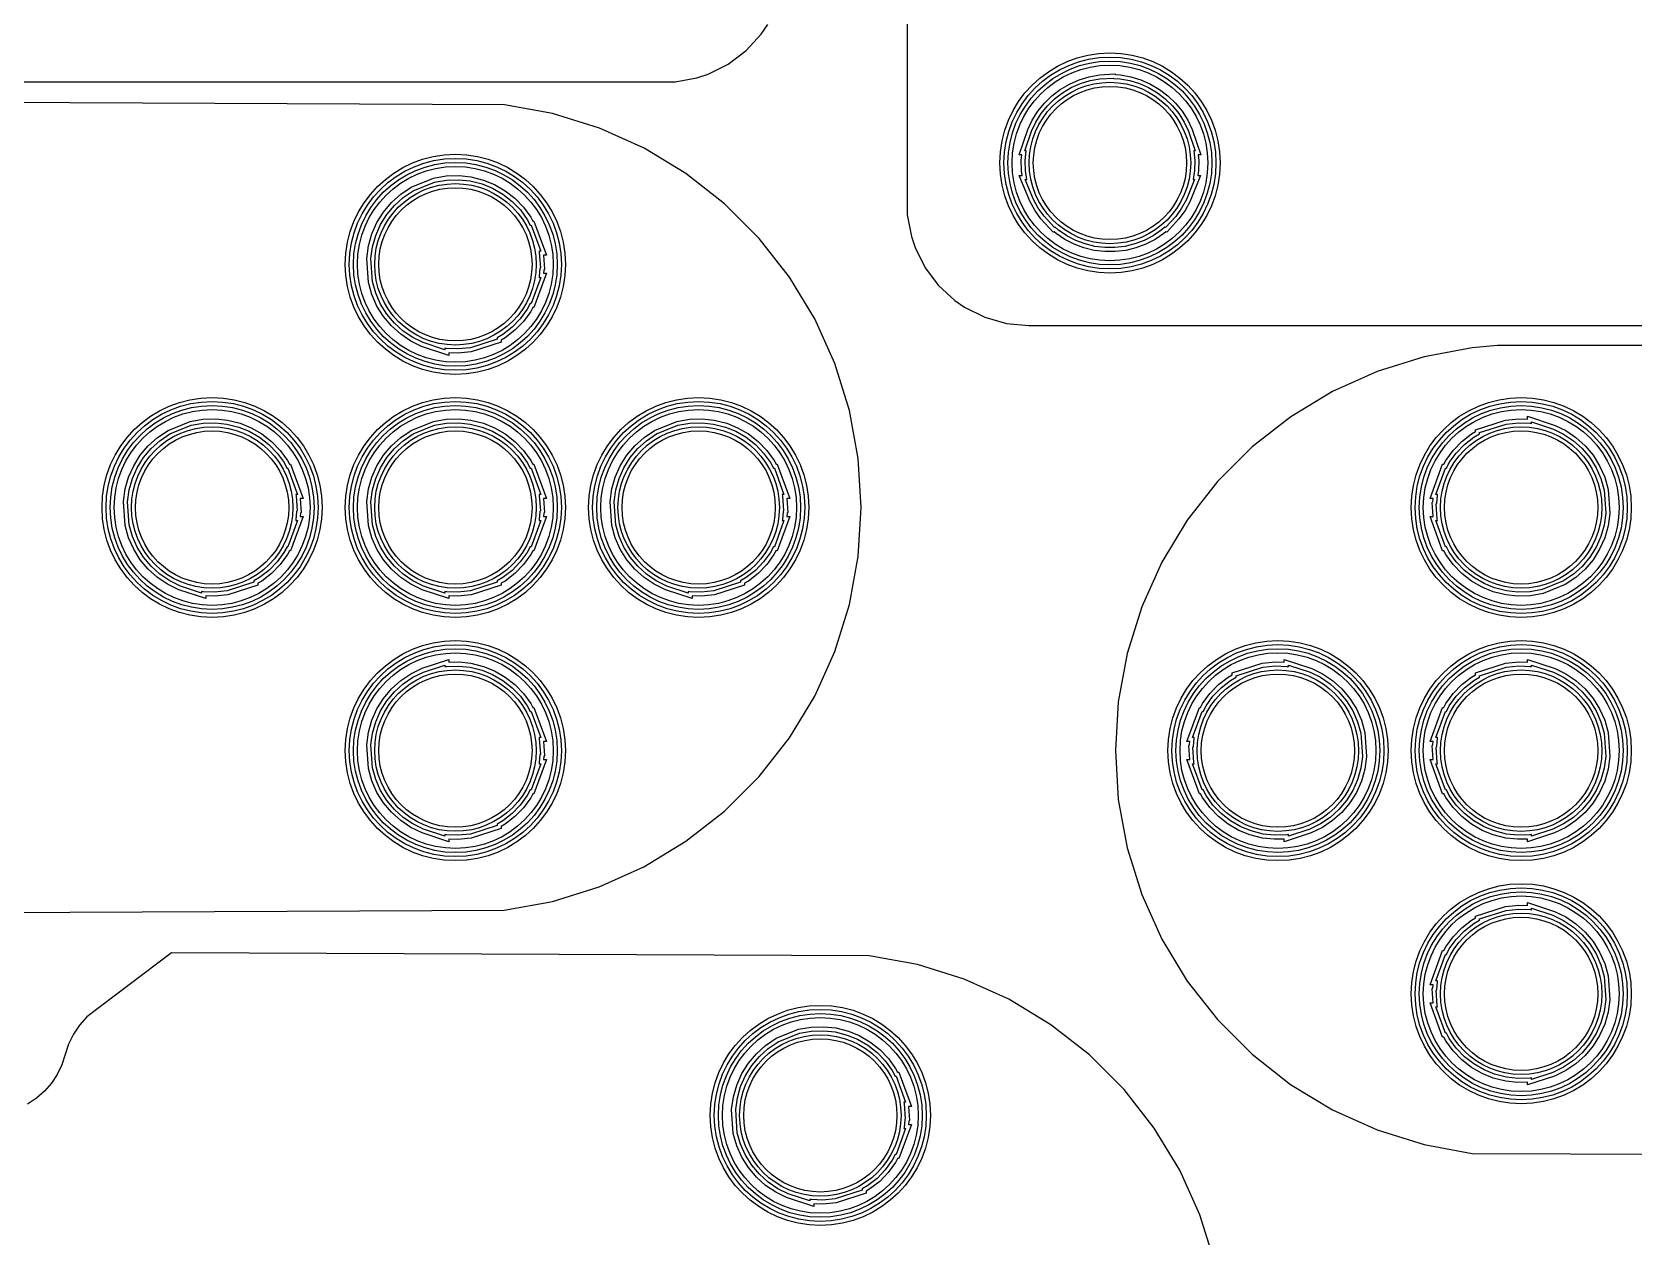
# Model space of a CAD drawing. Header units: millimetres. Extents: x -214 to 214, y -114 to 114.
# Drawn here: x 83.99 to 123.5, y 44 to 73.73 of the extents above; entities that cross this region are included whole.
import ezdxf

# ---------------------------------------------------------------- set-up
doc = ezdxf.new("R2010")
doc.units = ezdxf.units.MM
doc.layers.add('1', color=7, linetype='CONTINUOUS')

msp = doc.modelspace()

# ---------------------------------------------------------------- linework, layer by layer
at = {"layer": '1', "color": 0}
for p, q in [((105.562, 83.513), (105.575, 69.222)), ((101.969, 73.677), (102.131, 73.915)), ((101.6, 73.274), (101.969, 73.677)), ((101.157, 72.94), (101.6, 73.274)), ((100.659, 72.693), (101.157, 72.94)), ((39.572, 72.49), (99.85, 72.502)), ((99.85, 72.502), (100.385, 72.601)), ((100.385, 72.601), (100.659, 72.693)), ((95.636, 71.936), (78.426, 72.009)), ((96.825, 71.718), (95.636, 71.936)), ((97.979, 71.358), (96.825, 71.718)), ((99.081, 70.863), (97.979, 71.358)), ((100.115, 70.237), (99.081, 70.863)), ((101.067, 69.491), (100.115, 70.237)), ((101.922, 68.636), (101.067, 69.491)), ((105.575, 69.222), (105.674, 68.687)), ((102.666, 67.685), (101.922, 68.636)), ((105.674, 68.687), (105.766, 68.413)), ((105.766, 68.413), (106.013, 67.915)), ((103.292, 66.65), (102.666, 67.685)), ((106.013, 67.915), (106.347, 67.472)), ((106.347, 67.472), (106.75, 67.103)), ((106.75, 67.103), (106.988, 66.941)), ((106.988, 66.941), (107.485, 66.693)), ((103.788, 65.548), (103.292, 66.65)), ((107.485, 66.693), (108.019, 66.541)), ((108.019, 66.541), (108.571, 66.49)), ((108.571, 66.49), (168.85, 66.502)), ((120.133, 65.992), (119.509, 65.936)), ((136.277, 65.996), (120.133, 65.992)), ((118.32, 65.718), (117.166, 65.358)), ((119.509, 65.936), (118.32, 65.718)), ((104.148, 64.394), (103.788, 65.548)), ((117.166, 65.358), (116.064, 64.863)), ((116.064, 64.863), (115.03, 64.237)), ((104.366, 63.205), (104.148, 64.394)), ((115.03, 64.237), (114.078, 63.492)), ((114.078, 63.492), (113.223, 62.637)), ((104.439, 61.999), (104.366, 63.205)), ((113.223, 62.637), (112.478, 61.686)), ((104.366, 60.793), (104.439, 61.999)), ((112.478, 61.686), (111.852, 60.651)), ((104.148, 59.603), (104.366, 60.793)), ((111.852, 60.651), (111.356, 59.549)), ((103.788, 58.449), (104.148, 59.603)), ((111.356, 59.549), (110.996, 58.395)), ((103.292, 57.347), (103.788, 58.449)), ((110.996, 58.395), (110.778, 57.205)), ((102.666, 56.312), (103.292, 57.347)), ((110.778, 57.205), (110.705, 55.999)), ((101.921, 55.361), (102.666, 56.312)), ((110.705, 55.999), (110.778, 54.793)), ((101.066, 54.506), (101.921, 55.361)), ((110.778, 54.793), (110.996, 53.604)), ((100.114, 53.761), (101.066, 54.506)), ((99.08, 53.135), (100.114, 53.761)), ((110.996, 53.604), (111.356, 52.45)), ((97.978, 52.64), (99.08, 53.135)), ((96.824, 52.28), (97.978, 52.64)), ((95.635, 52.062), (96.824, 52.28)), ((111.356, 52.45), (111.852, 51.348)), ((78.425, 51.989), (95.635, 52.062)), ((87.426, 51.009), (85.342, 49.43)), ((104.636, 50.936), (87.426, 51.009)), ((111.852, 51.348), (112.478, 50.313)), ((105.825, 50.718), (104.636, 50.936)), ((106.979, 50.358), (105.825, 50.718)), ((108.081, 49.863), (106.979, 50.358)), ((112.478, 50.313), (113.222, 49.362)), ((109.115, 49.237), (108.081, 49.863)), ((85.342, 49.43), (85.161, 49.227)), ((85.009, 49.002), (84.89, 48.758)), ((85.161, 49.227), (85.009, 49.002)), ((110.067, 48.491), (109.115, 49.237)), ((113.222, 49.362), (114.077, 48.507)), ((84.89, 48.758), (84.72, 48.244)), ((84.72, 48.244), (84.604, 48.008)), ((110.922, 47.636), (110.067, 48.491)), ((114.077, 48.507), (115.029, 47.761)), ((84.604, 48.008), (84.464, 47.797)), ((84.096, 47.425), (83.879, 47.279)), ((84.291, 47.598), (84.096, 47.425)), ((84.464, 47.797), (84.291, 47.598)), ((111.666, 46.685), (110.922, 47.636)), ((115.029, 47.761), (116.063, 47.135)), ((116.063, 47.135), (117.165, 46.64)), ((112.292, 45.65), (111.666, 46.685)), ((117.165, 46.64), (118.319, 46.28)), ((118.319, 46.28), (119.509, 46.062)), ((119.509, 46.062), (136.051, 45.989)), ((112.788, 44.548), (112.292, 45.65)), ((113.148, 43.394), (112.788, 44.548))]:
    msp.add_line(p, q, dxfattribs=at)
at = {"layer": '1', "color": 1}
for p, q in [((110.314, 72.674), (110.696, 72.698)), ((110.696, 72.698), (110.713, 72.681)), ((109.142, 72.159), (109.348, 72.315)), ((109.348, 72.315), (109.572, 72.448)), ((109.404, 72.232), (109.618, 72.359)), ((109.572, 72.448), (109.81, 72.553)), ((109.618, 72.359), (109.844, 72.459)), ((109.81, 72.553), (110.059, 72.628)), ((109.844, 72.459), (110.082, 72.531)), ((110.059, 72.628), (110.314, 72.674)), ((110.082, 72.531), (110.326, 72.575)), ((110.326, 72.575), (110.657, 72.595)), ((110.657, 72.595), (110.667, 72.584)), ((110.667, 72.584), (110.819, 72.575)), ((110.713, 72.681), (110.831, 72.674)), ((110.819, 72.575), (111.063, 72.531)), ((110.831, 72.674), (111.086, 72.628)), ((111.063, 72.531), (111.301, 72.459)), ((111.086, 72.628), (111.335, 72.553)), ((111.301, 72.459), (111.527, 72.359)), ((111.335, 72.553), (111.573, 72.448)), ((111.527, 72.359), (111.741, 72.232)), ((111.573, 72.448), (111.797, 72.315)), ((111.797, 72.315), (112.003, 72.159)), ((108.793, 71.776), (108.956, 71.978)), ((108.874, 71.718), (109.03, 71.91)), ((108.956, 71.978), (109.142, 72.159)), ((109.03, 71.91), (109.207, 72.083)), ((109.207, 72.083), (109.404, 72.232)), ((111.741, 72.232), (111.938, 72.083)), ((111.938, 72.083), (112.115, 71.91)), ((112.003, 72.159), (112.189, 71.978)), ((112.115, 71.91), (112.271, 71.718)), ((112.189, 71.978), (112.352, 71.776)), ((108.543, 71.323), (108.655, 71.558)), ((108.655, 71.558), (108.793, 71.776)), ((108.743, 71.51), (108.874, 71.718)), ((112.271, 71.718), (112.402, 71.51)), ((112.352, 71.776), (112.49, 71.558)), ((112.49, 71.558), (112.602, 71.323)), ((108.33, 70.698), (108.543, 71.323)), ((108.47, 70.798), (108.635, 71.286)), ((108.635, 71.286), (108.743, 71.51)), ((112.402, 71.51), (112.51, 71.286)), ((112.51, 71.286), (112.675, 70.798)), ((112.602, 71.323), (112.815, 70.698)), ((108.504, 70.798), (108.47, 70.798)), ((108.483, 70.562), (108.504, 70.798)), ((112.675, 70.798), (112.641, 70.798)), ((112.641, 70.798), (112.662, 70.561)), ((108.395, 70.698), (108.33, 70.698)), ((108.383, 70.565), (108.395, 70.698)), ((108.391, 70.305), (108.383, 70.565)), ((108.49, 70.314), (108.483, 70.562)), ((112.662, 70.561), (112.655, 70.313)), ((112.815, 70.698), (112.75, 70.698)), ((112.75, 70.698), (112.762, 70.564)), ((112.762, 70.564), (112.754, 70.304)), ((93.341, 69.901), (93.888, 70.123)), ((93.389, 69.813), (93.915, 70.026)), ((93.888, 70.123), (94.201, 70.178)), ((93.915, 70.026), (94.212, 70.078)), ((94.201, 70.178), (94.519, 70.187)), ((94.212, 70.078), (94.515, 70.087)), ((94.515, 70.087), (94.792, 70.057)), ((94.519, 70.187), (94.81, 70.156)), ((94.792, 70.057), (95.089, 69.982)), ((94.81, 70.156), (95.12, 70.078)), ((95.089, 69.982), (95.345, 69.878)), ((95.12, 70.078), (95.39, 69.968)), ((95.39, 69.968), (95.654, 69.814)), ((108.595, 69.558), (108.337, 70.194)), ((108.337, 70.194), (108.407, 70.194)), ((108.407, 70.194), (108.391, 70.305)), ((108.685, 69.601), (108.485, 70.094)), ((108.485, 70.094), (108.523, 70.094)), ((108.523, 70.094), (108.49, 70.314)), ((112.66, 70.094), (112.46, 69.601)), ((112.808, 70.194), (112.55, 69.558)), ((112.655, 70.313), (112.622, 70.094)), ((112.622, 70.094), (112.66, 70.094)), ((112.754, 70.304), (112.738, 70.194)), ((112.738, 70.194), (112.808, 70.194)), ((92.853, 69.521), (93.081, 69.726)), ((92.925, 69.451), (93.143, 69.647)), ((93.081, 69.726), (93.341, 69.901)), ((93.143, 69.647), (93.389, 69.813)), ((95.345, 69.878), (95.598, 69.731)), ((95.598, 69.731), (95.828, 69.552)), ((95.654, 69.814), (95.895, 69.627)), ((95.828, 69.552), (96.031, 69.342)), ((95.895, 69.627), (96.107, 69.406)), ((108.72, 69.331), (108.595, 69.558)), ((108.804, 69.384), (108.685, 69.601)), ((112.46, 69.601), (112.339, 69.383)), ((112.55, 69.558), (112.424, 69.33)), ((92.495, 69.029), (92.657, 69.287)), ((92.583, 68.981), (92.738, 69.228)), ((92.657, 69.287), (92.853, 69.521)), ((92.738, 69.228), (92.925, 69.451)), ((96.031, 69.342), (96.202, 69.106)), ((96.107, 69.406), (96.287, 69.159)), ((96.287, 69.159), (96.336, 69.067)), ((108.87, 69.12), (108.72, 69.331)), ((108.948, 69.183), (108.804, 69.384)), ((109.201, 68.907), (108.948, 69.183)), ((112.196, 69.182), (111.944, 68.907)), ((112.339, 69.383), (112.196, 69.182)), ((112.424, 69.33), (112.274, 69.119)), ((92.286, 68.455), (92.369, 68.748)), ((92.369, 68.748), (92.495, 69.029)), ((92.464, 68.713), (92.583, 68.981)), ((96.202, 69.106), (96.275, 68.967)), ((96.275, 68.967), (96.296, 68.967)), ((96.296, 68.967), (96.532, 68.321)), ((96.336, 69.067), (96.366, 69.067)), ((96.366, 69.067), (96.675, 68.221)), ((109.173, 68.789), (108.87, 69.12)), ((109.198, 68.799), (109.173, 68.789)), ((109.245, 68.758), (109.198, 68.799)), ((109.218, 68.914), (109.201, 68.907)), ((109.306, 68.838), (109.218, 68.914)), ((109.458, 68.614), (109.245, 68.758)), ((109.509, 68.7), (109.306, 68.838)), ((111.839, 68.838), (111.636, 68.7)), ((111.9, 68.758), (111.687, 68.614)), ((111.927, 68.914), (111.839, 68.838)), ((111.947, 68.799), (111.9, 68.758)), ((111.944, 68.907), (111.927, 68.914)), ((111.972, 68.789), (111.947, 68.799)), ((112.274, 69.119), (111.972, 68.789)), ((92.242, 68.144), (92.286, 68.455)), ((92.342, 68.14), (92.384, 68.434)), ((92.384, 68.434), (92.464, 68.713)), ((109.691, 68.495), (109.458, 68.614)), ((109.731, 68.587), (109.509, 68.7)), ((109.932, 68.405), (109.691, 68.495)), ((109.961, 68.501), (109.731, 68.587)), ((110.185, 68.343), (109.932, 68.405)), ((110.203, 68.442), (109.961, 68.501)), ((110.449, 68.413), (110.203, 68.442)), ((110.696, 68.413), (110.449, 68.413)), ((110.942, 68.442), (110.696, 68.413)), ((111.184, 68.501), (110.942, 68.442)), ((111.213, 68.405), (110.96, 68.343)), ((111.414, 68.587), (111.184, 68.501)), ((111.454, 68.495), (111.213, 68.405)), ((111.636, 68.7), (111.414, 68.587)), ((111.687, 68.614), (111.454, 68.495)), ((92.283, 67.554), (92.242, 68.144)), ((92.382, 67.571), (92.342, 68.14)), ((96.532, 68.321), (96.492, 68.321)), ((96.492, 68.321), (96.499, 68.289)), ((96.499, 68.289), (96.525, 67.913)), ((96.675, 68.221), (96.604, 68.221)), ((96.604, 68.221), (96.628, 67.875)), ((110.444, 68.313), (110.185, 68.343)), ((110.701, 68.313), (110.444, 68.313)), ((110.96, 68.343), (110.701, 68.313)), ((92.464, 67.285), (92.382, 67.571)), ((96.532, 67.677), (96.296, 67.031)), ((96.675, 67.777), (96.366, 66.931)), ((96.496, 67.694), (96.492, 67.677)), ((96.492, 67.677), (96.532, 67.677)), ((96.511, 67.9), (96.496, 67.694)), ((96.525, 67.913), (96.511, 67.9)), ((96.609, 67.856), (96.603, 67.777)), ((96.603, 67.777), (96.675, 67.777)), ((96.628, 67.875), (96.609, 67.856)), ((92.369, 67.25), (92.283, 67.554)), ((92.495, 66.969), (92.369, 67.25)), ((92.583, 67.017), (92.464, 67.285)), ((92.657, 66.711), (92.495, 66.969)), ((92.738, 66.77), (92.583, 67.017)), ((92.925, 66.547), (92.738, 66.77)), ((96.201, 66.891), (96.03, 66.655)), ((96.286, 66.838), (96.106, 66.591)), ((96.276, 67.031), (96.201, 66.891)), ((96.296, 67.031), (96.276, 67.031)), ((96.335, 66.931), (96.286, 66.838)), ((96.366, 66.931), (96.335, 66.931)), ((92.853, 66.477), (92.657, 66.711)), ((93.081, 66.272), (92.853, 66.477)), ((93.143, 66.351), (92.925, 66.547)), ((95.827, 66.445), (95.598, 66.267)), ((96.03, 66.655), (95.827, 66.445)), ((96.106, 66.591), (95.894, 66.37)), ((93.332, 66.103), (93.081, 66.272)), ((93.382, 66.19), (93.143, 66.351)), ((93.595, 65.973), (93.332, 66.103)), ((93.633, 66.066), (93.382, 66.19)), ((94.171, 65.887), (93.633, 66.066)), ((95.457, 66.153), (94.799, 65.941)), ((95.557, 66.081), (94.82, 65.843)), ((95.598, 66.267), (95.457, 66.185)), ((95.457, 66.185), (95.457, 66.153)), ((95.654, 66.184), (95.557, 66.128)), ((95.557, 66.128), (95.557, 66.081)), ((95.894, 66.37), (95.654, 66.184)), ((94.271, 65.748), (93.595, 65.973)), ((94.211, 65.92), (94.171, 65.927)), ((94.171, 65.927), (94.171, 65.887)), ((94.487, 65.91), (94.211, 65.92)), ((94.491, 65.809), (94.271, 65.817)), ((94.271, 65.817), (94.271, 65.748)), ((94.799, 65.941), (94.487, 65.91)), ((94.82, 65.843), (94.491, 65.809)), ((87.341, 63.901), (87.888, 64.123)), ((87.389, 63.813), (87.915, 64.026)), ((87.888, 64.123), (88.201, 64.178)), ((87.915, 64.026), (88.212, 64.078)), ((88.201, 64.178), (88.519, 64.187)), ((88.212, 64.078), (88.515, 64.087)), ((88.515, 64.087), (88.792, 64.057)), ((88.519, 64.187), (88.81, 64.156)), ((88.792, 64.057), (89.089, 63.982)), ((88.81, 64.156), (89.12, 64.078)), ((89.12, 64.078), (89.39, 63.968)), ((93.341, 63.901), (93.888, 64.123)), ((93.389, 63.813), (93.915, 64.026)), ((93.888, 64.123), (94.201, 64.178)), ((93.915, 64.026), (94.212, 64.078)), ((94.201, 64.178), (94.519, 64.187)), ((94.212, 64.078), (94.515, 64.087)), ((94.515, 64.087), (94.792, 64.057)), ((94.519, 64.187), (94.81, 64.156)), ((94.792, 64.057), (95.089, 63.982)), ((94.81, 64.156), (95.12, 64.078)), ((95.12, 64.078), (95.39, 63.968)), ((99.341, 63.901), (99.888, 64.123)), ((99.389, 63.813), (99.915, 64.026)), ((99.888, 64.123), (100.201, 64.178)), ((99.915, 64.026), (100.212, 64.078)), ((100.201, 64.178), (100.519, 64.187)), ((100.212, 64.078), (100.515, 64.087)), ((100.515, 64.087), (100.792, 64.057)), ((100.519, 64.187), (100.81, 64.156)), ((100.792, 64.057), (101.089, 63.982)), ((100.81, 64.156), (101.12, 64.078)), ((101.12, 64.078), (101.39, 63.968)), ((119.587, 63.917), (120.324, 64.155)), ((119.687, 63.845), (120.345, 64.057)), ((120.324, 64.155), (120.653, 64.189)), ((120.345, 64.057), (120.657, 64.088)), ((120.653, 64.189), (120.873, 64.181)), ((120.657, 64.088), (120.933, 64.078)), ((120.873, 64.181), (120.873, 64.25)), ((120.873, 64.25), (121.549, 64.025)), ((120.933, 64.078), (120.973, 64.071)), ((120.973, 64.071), (120.973, 64.111)), ((120.973, 64.111), (121.511, 63.932)), ((121.549, 64.025), (121.812, 63.895)), ((86.853, 63.521), (87.081, 63.726)), ((86.925, 63.451), (87.143, 63.647)), ((87.081, 63.726), (87.341, 63.901)), ((87.143, 63.647), (87.389, 63.813)), ((89.089, 63.982), (89.345, 63.878)), ((89.345, 63.878), (89.598, 63.731)), ((89.39, 63.968), (89.654, 63.814)), ((89.598, 63.731), (89.828, 63.552)), ((89.654, 63.814), (89.895, 63.627)), ((89.895, 63.627), (90.107, 63.406)), ((92.853, 63.521), (93.081, 63.726)), ((92.925, 63.451), (93.143, 63.647)), ((93.081, 63.726), (93.341, 63.901)), ((93.143, 63.647), (93.389, 63.813)), ((95.089, 63.982), (95.345, 63.878)), ((95.345, 63.878), (95.598, 63.731)), ((95.39, 63.968), (95.654, 63.814)), ((95.598, 63.731), (95.828, 63.552)), ((95.654, 63.814), (95.895, 63.627)), ((95.895, 63.627), (96.107, 63.406)), ((98.853, 63.521), (99.081, 63.726)), ((98.925, 63.451), (99.143, 63.647)), ((99.081, 63.726), (99.341, 63.901)), ((99.143, 63.647), (99.389, 63.813)), ((101.089, 63.982), (101.345, 63.878)), ((101.345, 63.878), (101.598, 63.731)), ((101.39, 63.968), (101.654, 63.814)), ((101.598, 63.731), (101.828, 63.552)), ((101.654, 63.814), (101.895, 63.627)), ((101.895, 63.627), (102.107, 63.406)), ((119.037, 63.406), (119.249, 63.627)), ((119.249, 63.627), (119.49, 63.814)), ((119.316, 63.552), (119.546, 63.731)), ((119.49, 63.814), (119.587, 63.87)), ((119.546, 63.731), (119.687, 63.813)), ((119.587, 63.87), (119.587, 63.917)), ((119.687, 63.813), (119.687, 63.845)), ((121.511, 63.932), (121.762, 63.808)), ((121.762, 63.808), (122.001, 63.647)), ((121.812, 63.895), (122.063, 63.726)), ((122.001, 63.647), (122.219, 63.451)), ((122.063, 63.726), (122.291, 63.521)), ((86.495, 63.029), (86.657, 63.287)), ((86.583, 62.981), (86.738, 63.228)), ((86.657, 63.287), (86.853, 63.521)), ((86.738, 63.228), (86.925, 63.451)), ((89.828, 63.552), (90.031, 63.342)), ((90.031, 63.342), (90.202, 63.106)), ((90.107, 63.406), (90.287, 63.159)), ((92.495, 63.029), (92.657, 63.287)), ((92.583, 62.981), (92.738, 63.228)), ((92.657, 63.287), (92.853, 63.521)), ((92.738, 63.228), (92.925, 63.451)), ((95.828, 63.552), (96.031, 63.342)), ((96.031, 63.342), (96.202, 63.106)), ((96.107, 63.406), (96.287, 63.159)), ((98.495, 63.029), (98.657, 63.287)), ((98.583, 62.981), (98.738, 63.228)), ((98.657, 63.287), (98.853, 63.521)), ((98.738, 63.228), (98.925, 63.451)), ((101.828, 63.552), (102.031, 63.342)), ((102.031, 63.342), (102.202, 63.106)), ((102.107, 63.406), (102.287, 63.159)), ((118.857, 63.159), (119.037, 63.406)), ((118.942, 63.106), (119.113, 63.342)), ((119.113, 63.342), (119.316, 63.552)), ((122.219, 63.451), (122.406, 63.228)), ((122.291, 63.521), (122.487, 63.287)), ((122.406, 63.228), (122.561, 62.981)), ((122.487, 63.287), (122.649, 63.029)), ((86.369, 62.748), (86.495, 63.029)), ((86.464, 62.713), (86.583, 62.981)), ((90.202, 63.106), (90.275, 62.967)), ((90.275, 62.967), (90.296, 62.967)), ((90.287, 63.159), (90.336, 63.067)), ((90.296, 62.967), (90.532, 62.321)), ((90.336, 63.067), (90.366, 63.067)), ((90.366, 63.067), (90.675, 62.221)), ((92.369, 62.748), (92.495, 63.029)), ((92.464, 62.713), (92.583, 62.981)), ((96.202, 63.106), (96.275, 62.967)), ((96.275, 62.967), (96.296, 62.967)), ((96.287, 63.159), (96.336, 63.067)), ((96.296, 62.967), (96.532, 62.321)), ((96.336, 63.067), (96.366, 63.067)), ((96.366, 63.067), (96.675, 62.221)), ((98.369, 62.748), (98.495, 63.029)), ((98.464, 62.713), (98.583, 62.981)), ((102.202, 63.106), (102.275, 62.967)), ((102.275, 62.967), (102.296, 62.967)), ((102.287, 63.159), (102.336, 63.067)), ((102.296, 62.967), (102.532, 62.321)), ((102.336, 63.067), (102.366, 63.067)), ((102.366, 63.067), (102.675, 62.221)), ((118.469, 62.221), (118.778, 63.067)), ((118.612, 62.321), (118.848, 62.967)), ((118.778, 63.067), (118.808, 63.067)), ((118.808, 63.067), (118.857, 63.159)), ((118.848, 62.967), (118.869, 62.967)), ((118.869, 62.967), (118.942, 63.106)), ((122.561, 62.981), (122.68, 62.713)), ((122.649, 63.029), (122.775, 62.748)), ((86.242, 62.144), (86.286, 62.455)), ((86.286, 62.455), (86.369, 62.748)), ((86.342, 62.14), (86.384, 62.434)), ((86.384, 62.434), (86.464, 62.713)), ((92.242, 62.144), (92.286, 62.455)), ((92.286, 62.455), (92.369, 62.748)), ((92.342, 62.14), (92.384, 62.434)), ((92.384, 62.434), (92.464, 62.713)), ((98.242, 62.144), (98.286, 62.455)), ((98.286, 62.455), (98.369, 62.748)), ((98.342, 62.14), (98.384, 62.434)), ((98.384, 62.434), (98.464, 62.713)), ((122.68, 62.713), (122.762, 62.427)), ((122.762, 62.427), (122.802, 61.858)), ((122.775, 62.748), (122.861, 62.444)), ((122.861, 62.444), (122.902, 61.854)), ((86.283, 61.554), (86.242, 62.144)), ((86.382, 61.571), (86.342, 62.14)), ((90.532, 62.321), (90.492, 62.321)), ((90.492, 62.321), (90.499, 62.289)), ((90.499, 62.289), (90.525, 61.913)), ((90.675, 62.221), (90.604, 62.221)), ((90.604, 62.221), (90.628, 61.875)), ((92.283, 61.554), (92.242, 62.144)), ((92.382, 61.571), (92.342, 62.14)), ((96.532, 62.321), (96.492, 62.321)), ((96.492, 62.321), (96.499, 62.289)), ((96.499, 62.289), (96.525, 61.913)), ((96.675, 62.221), (96.604, 62.221)), ((96.604, 62.221), (96.628, 61.875)), ((98.283, 61.554), (98.242, 62.144)), ((98.382, 61.571), (98.342, 62.14)), ((102.532, 62.321), (102.492, 62.321)), ((102.492, 62.321), (102.499, 62.289)), ((102.499, 62.289), (102.525, 61.913)), ((102.675, 62.221), (102.604, 62.221)), ((102.604, 62.221), (102.628, 61.875)), ((118.541, 62.221), (118.469, 62.221)), ((118.516, 62.123), (118.535, 62.142)), ((118.54, 61.777), (118.516, 62.123)), ((118.535, 62.142), (118.541, 62.221)), ((118.652, 62.321), (118.612, 62.321)), ((118.619, 62.085), (118.633, 62.098)), ((118.645, 61.709), (118.619, 62.085)), ((118.633, 62.098), (118.648, 62.303)), ((118.648, 62.303), (118.652, 62.321)), ((90.532, 61.677), (90.296, 61.031)), ((90.675, 61.777), (90.366, 60.931)), ((90.496, 61.694), (90.492, 61.677)), ((90.492, 61.677), (90.532, 61.677)), ((90.511, 61.9), (90.496, 61.694)), ((90.525, 61.913), (90.511, 61.9)), ((90.609, 61.856), (90.603, 61.777)), ((90.603, 61.777), (90.675, 61.777)), ((90.628, 61.875), (90.609, 61.856)), ((96.532, 61.677), (96.296, 61.031)), ((96.675, 61.777), (96.366, 60.931)), ((96.496, 61.694), (96.492, 61.677)), ((96.492, 61.677), (96.532, 61.677)), ((96.511, 61.9), (96.496, 61.694)), ((96.525, 61.913), (96.511, 61.9)), ((96.609, 61.856), (96.603, 61.777)), ((96.603, 61.777), (96.675, 61.777)), ((96.628, 61.875), (96.609, 61.856)), ((102.532, 61.677), (102.296, 61.031)), ((102.675, 61.777), (102.366, 60.931)), ((102.496, 61.694), (102.492, 61.677)), ((102.492, 61.677), (102.532, 61.677)), ((102.511, 61.9), (102.496, 61.694)), ((102.525, 61.913), (102.511, 61.9)), ((102.609, 61.856), (102.603, 61.777)), ((102.603, 61.777), (102.675, 61.777)), ((102.628, 61.875), (102.609, 61.856)), ((118.778, 60.931), (118.469, 61.777)), ((118.469, 61.777), (118.54, 61.777)), ((118.848, 61.031), (118.612, 61.677)), ((118.612, 61.677), (118.652, 61.677)), ((118.652, 61.677), (118.645, 61.709)), ((122.802, 61.858), (122.76, 61.563)), ((122.902, 61.854), (122.858, 61.542)), ((86.369, 61.25), (86.283, 61.554)), ((86.495, 60.969), (86.369, 61.25)), ((86.464, 61.285), (86.382, 61.571)), ((86.583, 61.017), (86.464, 61.285)), ((92.369, 61.25), (92.283, 61.554)), ((92.495, 60.969), (92.369, 61.25)), ((92.464, 61.285), (92.382, 61.571)), ((92.583, 61.017), (92.464, 61.285)), ((98.369, 61.25), (98.283, 61.554)), ((98.495, 60.969), (98.369, 61.25)), ((98.464, 61.285), (98.382, 61.571)), ((98.583, 61.017), (98.464, 61.285)), ((122.679, 61.282), (122.561, 61.017)), ((122.774, 61.248), (122.649, 60.969)), ((122.76, 61.563), (122.679, 61.282)), ((122.858, 61.542), (122.774, 61.248)), ((86.657, 60.711), (86.495, 60.969)), ((86.738, 60.77), (86.583, 61.017)), ((90.201, 60.891), (90.03, 60.655)), ((90.276, 61.031), (90.201, 60.891)), ((90.296, 61.031), (90.276, 61.031)), ((90.335, 60.931), (90.286, 60.838)), ((90.366, 60.931), (90.335, 60.931)), ((92.657, 60.711), (92.495, 60.969)), ((92.738, 60.77), (92.583, 61.017)), ((96.201, 60.891), (96.03, 60.655)), ((96.276, 61.031), (96.201, 60.891)), ((96.296, 61.031), (96.276, 61.031)), ((96.335, 60.931), (96.286, 60.838)), ((96.366, 60.931), (96.335, 60.931)), ((98.657, 60.711), (98.495, 60.969)), ((98.738, 60.77), (98.583, 61.017)), ((102.201, 60.891), (102.03, 60.655)), ((102.276, 61.031), (102.201, 60.891)), ((102.296, 61.031), (102.276, 61.031)), ((102.335, 60.931), (102.286, 60.838)), ((102.366, 60.931), (102.335, 60.931)), ((118.808, 60.931), (118.778, 60.931)), ((118.857, 60.839), (118.808, 60.931)), ((118.869, 61.031), (118.848, 61.031)), ((118.942, 60.892), (118.869, 61.031)), ((119.113, 60.656), (118.942, 60.892)), ((122.561, 61.017), (122.406, 60.77)), ((122.649, 60.969), (122.487, 60.711)), ((86.853, 60.477), (86.657, 60.711)), ((86.925, 60.547), (86.738, 60.77)), ((87.081, 60.272), (86.853, 60.477)), ((87.143, 60.351), (86.925, 60.547)), ((90.03, 60.655), (89.827, 60.445)), ((90.106, 60.591), (89.894, 60.37)), ((90.286, 60.838), (90.106, 60.591)), ((92.853, 60.477), (92.657, 60.711)), ((92.925, 60.547), (92.738, 60.77)), ((93.081, 60.272), (92.853, 60.477)), ((93.143, 60.351), (92.925, 60.547)), ((96.03, 60.655), (95.827, 60.445)), ((96.106, 60.591), (95.894, 60.37)), ((96.286, 60.838), (96.106, 60.591)), ((98.853, 60.477), (98.657, 60.711)), ((98.925, 60.547), (98.738, 60.77)), ((99.081, 60.272), (98.853, 60.477)), ((99.143, 60.351), (98.925, 60.547)), ((102.03, 60.655), (101.827, 60.445)), ((102.106, 60.591), (101.894, 60.37)), ((102.286, 60.838), (102.106, 60.591)), ((119.037, 60.592), (118.857, 60.839)), ((119.249, 60.371), (119.037, 60.592)), ((119.316, 60.446), (119.113, 60.656)), ((122.218, 60.546), (122.001, 60.351)), ((122.29, 60.476), (122.063, 60.272)), ((122.406, 60.77), (122.218, 60.546)), ((122.487, 60.711), (122.29, 60.476)), ((87.332, 60.103), (87.081, 60.272)), ((87.383, 60.189), (87.143, 60.351)), ((87.608, 59.967), (87.332, 60.103)), ((87.645, 60.06), (87.383, 60.189)), ((88.171, 59.888), (87.645, 60.06)), ((89.457, 60.153), (88.799, 59.941)), ((89.557, 60.081), (88.82, 59.843)), ((89.598, 60.267), (89.457, 60.185)), ((89.457, 60.185), (89.457, 60.153)), ((89.654, 60.184), (89.557, 60.128)), ((89.557, 60.128), (89.557, 60.081)), ((89.827, 60.445), (89.598, 60.267)), ((89.894, 60.37), (89.654, 60.184)), ((93.332, 60.103), (93.081, 60.272)), ((93.383, 60.189), (93.143, 60.351)), ((93.608, 59.967), (93.332, 60.103)), ((93.645, 60.06), (93.383, 60.189)), ((94.171, 59.888), (93.645, 60.06)), ((95.457, 60.153), (94.799, 59.941)), ((95.557, 60.081), (94.82, 59.843)), ((95.598, 60.267), (95.457, 60.185)), ((95.457, 60.185), (95.457, 60.153)), ((95.654, 60.184), (95.557, 60.128)), ((95.557, 60.128), (95.557, 60.081)), ((95.827, 60.445), (95.598, 60.267)), ((95.894, 60.37), (95.654, 60.184)), ((99.332, 60.103), (99.081, 60.272)), ((99.383, 60.189), (99.143, 60.351)), ((99.608, 59.967), (99.332, 60.103)), ((99.645, 60.06), (99.383, 60.189)), ((100.171, 59.888), (99.645, 60.06)), ((101.457, 60.153), (100.799, 59.941)), ((101.557, 60.081), (100.82, 59.843)), ((101.598, 60.267), (101.457, 60.185)), ((101.457, 60.185), (101.457, 60.153)), ((101.654, 60.184), (101.557, 60.128)), ((101.557, 60.128), (101.557, 60.081)), ((101.827, 60.445), (101.598, 60.267)), ((101.894, 60.37), (101.654, 60.184)), ((119.49, 60.184), (119.249, 60.371)), ((119.546, 60.267), (119.316, 60.446)), ((119.754, 60.03), (119.49, 60.184)), ((119.799, 60.12), (119.546, 60.267)), ((120.055, 60.016), (119.799, 60.12)), ((121.755, 60.185), (121.229, 59.972)), ((121.803, 60.097), (121.256, 59.875)), ((122.001, 60.351), (121.755, 60.185)), ((122.063, 60.272), (121.803, 60.097)), ((88.271, 59.75), (87.608, 59.967)), ((88.211, 59.92), (88.171, 59.927)), ((88.171, 59.927), (88.171, 59.888)), ((88.487, 59.91), (88.211, 59.92)), ((88.491, 59.809), (88.271, 59.817)), ((88.271, 59.817), (88.271, 59.75)), ((88.799, 59.941), (88.487, 59.91)), ((88.82, 59.843), (88.491, 59.809)), ((94.271, 59.75), (93.608, 59.967)), ((94.211, 59.92), (94.171, 59.927)), ((94.171, 59.927), (94.171, 59.888)), ((94.487, 59.91), (94.211, 59.92)), ((94.491, 59.809), (94.271, 59.817)), ((94.271, 59.817), (94.271, 59.75)), ((94.799, 59.941), (94.487, 59.91)), ((94.82, 59.843), (94.491, 59.809)), ((100.271, 59.75), (99.608, 59.967)), ((100.211, 59.92), (100.171, 59.927)), ((100.171, 59.927), (100.171, 59.888)), ((100.487, 59.91), (100.211, 59.92)), ((100.491, 59.809), (100.271, 59.817)), ((100.271, 59.817), (100.271, 59.75)), ((100.799, 59.941), (100.487, 59.91)), ((100.82, 59.843), (100.491, 59.809)), ((120.024, 59.92), (119.754, 60.03)), ((120.334, 59.842), (120.024, 59.92)), ((120.352, 59.941), (120.055, 60.016)), ((120.625, 59.811), (120.334, 59.842)), ((120.629, 59.911), (120.352, 59.941)), ((120.943, 59.82), (120.625, 59.811)), ((120.932, 59.92), (120.629, 59.911)), ((121.229, 59.972), (120.932, 59.92)), ((121.256, 59.875), (120.943, 59.82)), ((93.608, 58.031), (94.271, 58.248)), ((93.645, 57.938), (94.171, 58.11)), ((94.171, 58.11), (94.171, 58.071)), ((94.171, 58.071), (94.212, 58.078)), ((94.212, 58.078), (94.515, 58.087)), ((94.271, 58.248), (94.271, 58.18)), ((94.271, 58.18), (94.519, 58.187)), ((94.515, 58.087), (94.792, 58.057)), ((94.519, 58.187), (94.81, 58.156)), ((94.81, 58.156), (95.12, 58.078)), ((95.12, 58.078), (95.39, 57.968)), ((113.587, 57.917), (114.324, 58.155)), ((114.324, 58.155), (114.653, 58.189)), ((114.345, 58.057), (114.657, 58.088)), ((114.653, 58.189), (114.873, 58.181)), ((114.657, 58.088), (114.933, 58.078)), ((114.873, 58.181), (114.873, 58.25)), ((114.873, 58.25), (115.549, 58.025)), ((114.933, 58.078), (114.973, 58.071)), ((114.973, 58.071), (114.973, 58.111)), ((114.973, 58.111), (115.511, 57.932)), ((119.587, 57.917), (120.324, 58.155)), ((120.324, 58.155), (120.653, 58.189)), ((120.345, 58.057), (120.657, 58.088)), ((120.653, 58.189), (120.873, 58.181)), ((120.657, 58.088), (120.933, 58.078)), ((120.873, 58.181), (120.873, 58.25)), ((120.873, 58.25), (121.549, 58.025)), ((120.933, 58.078), (120.973, 58.071)), ((120.973, 58.071), (120.973, 58.111)), ((120.973, 58.111), (121.511, 57.932)), ((92.853, 57.521), (93.081, 57.726)), ((93.081, 57.726), (93.332, 57.895)), ((93.143, 57.647), (93.383, 57.809)), ((93.332, 57.895), (93.608, 58.031)), ((93.383, 57.809), (93.645, 57.938)), ((94.792, 58.057), (95.089, 57.982)), ((95.089, 57.982), (95.345, 57.878)), ((95.345, 57.878), (95.598, 57.731)), ((95.39, 57.968), (95.654, 57.814)), ((95.598, 57.731), (95.828, 57.552)), ((95.654, 57.814), (95.895, 57.627)), ((113.249, 57.627), (113.49, 57.814)), ((113.316, 57.552), (113.546, 57.731)), ((113.49, 57.814), (113.587, 57.87)), ((113.546, 57.731), (113.687, 57.813)), ((113.587, 57.87), (113.587, 57.917)), ((113.687, 57.845), (114.345, 58.057)), ((113.687, 57.813), (113.687, 57.845)), ((115.511, 57.932), (115.762, 57.808)), ((115.549, 58.025), (115.812, 57.895)), ((115.762, 57.808), (116.001, 57.647)), ((115.812, 57.895), (116.063, 57.726)), ((116.063, 57.726), (116.291, 57.521)), ((119.249, 57.627), (119.49, 57.814)), ((119.316, 57.552), (119.546, 57.731)), ((119.49, 57.814), (119.587, 57.87)), ((119.546, 57.731), (119.687, 57.813)), ((119.587, 57.87), (119.587, 57.917)), ((119.687, 57.845), (120.345, 58.057)), ((119.687, 57.813), (119.687, 57.845)), ((121.511, 57.932), (121.762, 57.808)), ((121.549, 58.025), (121.812, 57.895)), ((121.762, 57.808), (122.001, 57.647)), ((121.812, 57.895), (122.063, 57.726)), ((122.063, 57.726), (122.291, 57.521)), ((92.657, 57.287), (92.853, 57.521)), ((92.738, 57.228), (92.925, 57.451)), ((92.925, 57.451), (93.143, 57.647)), ((95.828, 57.552), (96.031, 57.342)), ((95.895, 57.627), (96.107, 57.406)), ((96.031, 57.342), (96.202, 57.106)), ((96.107, 57.406), (96.287, 57.159)), ((112.857, 57.159), (113.037, 57.406)), ((112.942, 57.106), (113.113, 57.342)), ((113.037, 57.406), (113.249, 57.627)), ((113.113, 57.342), (113.316, 57.552)), ((116.001, 57.647), (116.219, 57.451)), ((116.219, 57.451), (116.406, 57.228)), ((116.291, 57.521), (116.487, 57.287)), ((118.857, 57.159), (119.037, 57.406)), ((118.942, 57.106), (119.113, 57.342)), ((119.037, 57.406), (119.249, 57.627)), ((119.113, 57.342), (119.316, 57.552)), ((122.001, 57.647), (122.219, 57.451)), ((122.219, 57.451), (122.406, 57.228)), ((122.291, 57.521), (122.487, 57.287)), ((92.369, 56.748), (92.495, 57.029)), ((92.464, 56.713), (92.583, 56.981)), ((92.495, 57.029), (92.657, 57.287)), ((92.583, 56.981), (92.738, 57.228)), ((96.202, 57.106), (96.275, 56.967)), ((96.275, 56.967), (96.296, 56.967)), ((96.287, 57.159), (96.336, 57.067)), ((96.296, 56.967), (96.532, 56.321)), ((96.336, 57.067), (96.366, 57.067)), ((96.366, 57.067), (96.675, 56.221)), ((112.469, 56.221), (112.778, 57.067)), ((112.612, 56.321), (112.848, 56.967)), ((112.778, 57.067), (112.808, 57.067)), ((112.808, 57.067), (112.857, 57.159)), ((112.848, 56.967), (112.869, 56.967)), ((112.869, 56.967), (112.942, 57.106)), ((116.406, 57.228), (116.561, 56.981)), ((116.487, 57.287), (116.649, 57.029)), ((116.561, 56.981), (116.68, 56.713)), ((116.649, 57.029), (116.775, 56.748)), ((118.469, 56.221), (118.778, 57.067)), ((118.612, 56.321), (118.848, 56.967)), ((118.778, 57.067), (118.808, 57.067)), ((118.808, 57.067), (118.857, 57.159)), ((118.848, 56.967), (118.869, 56.967)), ((118.869, 56.967), (118.942, 57.106)), ((122.406, 57.228), (122.561, 56.981)), ((122.487, 57.287), (122.649, 57.029)), ((122.561, 56.981), (122.68, 56.713)), ((122.649, 57.029), (122.775, 56.748)), ((92.286, 56.455), (92.369, 56.748)), ((92.384, 56.434), (92.464, 56.713)), ((116.68, 56.713), (116.762, 56.427)), ((116.775, 56.748), (116.861, 56.444)), ((122.68, 56.713), (122.762, 56.427)), ((122.775, 56.748), (122.861, 56.444)), ((92.242, 56.144), (92.286, 56.455)), ((92.283, 55.554), (92.242, 56.144)), ((92.342, 56.14), (92.384, 56.434)), ((92.382, 55.571), (92.342, 56.14)), ((96.532, 56.321), (96.492, 56.321)), ((96.492, 56.321), (96.499, 56.289)), ((96.499, 56.289), (96.525, 55.913)), ((96.675, 56.221), (96.604, 56.221)), ((96.604, 56.221), (96.628, 55.875)), ((112.541, 56.221), (112.469, 56.221)), ((112.516, 56.123), (112.535, 56.142)), ((112.54, 55.777), (112.516, 56.123)), ((112.535, 56.142), (112.541, 56.221)), ((112.652, 56.321), (112.612, 56.321)), ((112.633, 56.098), (112.648, 56.303)), ((112.648, 56.303), (112.652, 56.321)), ((116.762, 56.427), (116.802, 55.858)), ((116.861, 56.444), (116.902, 55.854)), ((118.541, 56.221), (118.469, 56.221)), ((118.516, 56.123), (118.535, 56.142)), ((118.54, 55.777), (118.516, 56.123)), ((118.535, 56.142), (118.541, 56.221)), ((118.652, 56.321), (118.612, 56.321)), ((118.633, 56.098), (118.648, 56.303)), ((118.648, 56.303), (118.652, 56.321)), ((122.762, 56.427), (122.802, 55.858)), ((122.861, 56.444), (122.902, 55.854)), ((96.675, 55.777), (96.366, 54.931)), ((96.511, 55.9), (96.496, 55.694)), ((96.525, 55.913), (96.511, 55.9)), ((96.609, 55.856), (96.603, 55.777)), ((96.603, 55.777), (96.675, 55.777)), ((96.628, 55.875), (96.609, 55.856)), ((112.778, 54.931), (112.469, 55.777)), ((112.469, 55.777), (112.54, 55.777)), ((112.619, 56.085), (112.633, 56.098)), ((112.645, 55.709), (112.619, 56.085)), ((112.652, 55.677), (112.645, 55.709)), ((116.802, 55.858), (116.76, 55.563)), ((116.902, 55.854), (116.858, 55.542)), ((118.778, 54.931), (118.469, 55.777)), ((118.469, 55.777), (118.54, 55.777)), ((118.619, 56.085), (118.633, 56.098)), ((118.645, 55.709), (118.619, 56.085)), ((118.652, 55.677), (118.645, 55.709)), ((122.802, 55.858), (122.76, 55.563)), ((122.902, 55.854), (122.858, 55.542)), ((92.369, 55.25), (92.283, 55.554)), ((92.464, 55.285), (92.382, 55.571)), ((96.532, 55.677), (96.296, 55.031)), ((96.496, 55.694), (96.492, 55.677)), ((96.492, 55.677), (96.532, 55.677)), ((112.848, 55.031), (112.612, 55.677)), ((112.612, 55.677), (112.652, 55.677)), ((116.76, 55.563), (116.679, 55.282)), ((116.858, 55.542), (116.774, 55.248)), ((118.848, 55.031), (118.612, 55.677)), ((118.612, 55.677), (118.652, 55.677)), ((122.76, 55.563), (122.679, 55.282)), ((122.858, 55.542), (122.774, 55.248)), ((92.495, 54.969), (92.369, 55.25)), ((92.583, 55.017), (92.464, 55.285)), ((92.657, 54.711), (92.495, 54.969)), ((92.738, 54.77), (92.583, 55.017)), ((96.276, 55.031), (96.201, 54.891)), ((96.296, 55.031), (96.276, 55.031)), ((96.335, 54.931), (96.286, 54.838)), ((96.366, 54.931), (96.335, 54.931)), ((112.808, 54.931), (112.778, 54.931)), ((112.857, 54.839), (112.808, 54.931)), ((112.869, 55.031), (112.848, 55.031)), ((112.942, 54.892), (112.869, 55.031)), ((116.561, 55.017), (116.406, 54.77)), ((116.649, 54.969), (116.487, 54.711)), ((116.679, 55.282), (116.561, 55.017)), ((116.774, 55.248), (116.649, 54.969)), ((118.808, 54.931), (118.778, 54.931)), ((118.857, 54.839), (118.808, 54.931)), ((118.869, 55.031), (118.848, 55.031)), ((118.942, 54.892), (118.869, 55.031)), ((122.561, 55.017), (122.406, 54.77)), ((122.649, 54.969), (122.487, 54.711)), ((122.679, 55.282), (122.561, 55.017)), ((122.774, 55.248), (122.649, 54.969)), ((92.853, 54.477), (92.657, 54.711)), ((92.925, 54.547), (92.738, 54.77)), ((93.143, 54.351), (92.925, 54.547)), ((96.03, 54.655), (95.827, 54.445)), ((96.106, 54.591), (95.894, 54.37)), ((96.201, 54.891), (96.03, 54.655)), ((96.286, 54.838), (96.106, 54.591)), ((113.037, 54.592), (112.857, 54.839)), ((113.113, 54.656), (112.942, 54.892)), ((113.249, 54.371), (113.037, 54.592)), ((113.316, 54.446), (113.113, 54.656)), ((116.218, 54.546), (116.001, 54.351)), ((116.406, 54.77), (116.218, 54.546)), ((116.487, 54.711), (116.29, 54.476)), ((119.037, 54.592), (118.857, 54.839)), ((119.113, 54.656), (118.942, 54.892)), ((119.249, 54.371), (119.037, 54.592)), ((119.316, 54.446), (119.113, 54.656)), ((122.218, 54.546), (122.001, 54.351)), ((122.406, 54.77), (122.218, 54.546)), ((122.487, 54.711), (122.29, 54.476)), ((93.081, 54.272), (92.853, 54.477)), ((93.332, 54.103), (93.081, 54.272)), ((93.383, 54.189), (93.143, 54.351)), ((93.645, 54.06), (93.383, 54.189)), ((95.457, 54.153), (94.799, 53.941)), ((95.598, 54.267), (95.457, 54.185)), ((95.457, 54.185), (95.457, 54.153)), ((95.654, 54.184), (95.557, 54.128)), ((95.557, 54.128), (95.557, 54.081)), ((95.827, 54.445), (95.598, 54.267)), ((95.894, 54.37), (95.654, 54.184)), ((113.49, 54.184), (113.249, 54.371)), ((113.546, 54.267), (113.316, 54.446)), ((113.754, 54.03), (113.49, 54.184)), ((113.799, 54.12), (113.546, 54.267)), ((115.761, 54.189), (115.499, 54.06)), ((116.001, 54.351), (115.761, 54.189)), ((116.063, 54.272), (115.812, 54.103)), ((116.29, 54.476), (116.063, 54.272)), ((119.49, 54.184), (119.249, 54.371)), ((119.546, 54.267), (119.316, 54.446)), ((119.754, 54.03), (119.49, 54.184)), ((119.799, 54.12), (119.546, 54.267)), ((121.761, 54.189), (121.499, 54.06)), ((122.001, 54.351), (121.761, 54.189)), ((122.063, 54.272), (121.812, 54.103)), ((122.29, 54.476), (122.063, 54.272)), ((93.608, 53.967), (93.332, 54.103)), ((94.271, 53.75), (93.608, 53.967)), ((94.171, 53.888), (93.645, 54.06)), ((94.211, 53.92), (94.171, 53.927)), ((94.171, 53.927), (94.171, 53.888)), ((94.487, 53.91), (94.211, 53.92)), ((94.491, 53.809), (94.271, 53.817)), ((94.271, 53.817), (94.271, 53.75)), ((94.799, 53.941), (94.487, 53.91)), ((94.82, 53.843), (94.491, 53.809)), ((95.557, 54.081), (94.82, 53.843)), ((114.024, 53.92), (113.754, 54.03)), ((114.055, 54.016), (113.799, 54.12)), ((114.334, 53.842), (114.024, 53.92)), ((114.352, 53.941), (114.055, 54.016)), ((114.625, 53.811), (114.334, 53.842)), ((114.629, 53.911), (114.352, 53.941)), ((114.873, 53.818), (114.625, 53.811)), ((114.932, 53.92), (114.629, 53.911)), ((115.536, 53.967), (114.873, 53.75)), ((114.873, 53.75), (114.873, 53.818)), ((114.973, 53.927), (114.932, 53.92)), ((115.499, 54.06), (114.973, 53.888)), ((114.973, 53.888), (114.973, 53.927)), ((115.812, 54.103), (115.536, 53.967)), ((120.024, 53.92), (119.754, 54.03)), ((120.055, 54.016), (119.799, 54.12)), ((120.334, 53.842), (120.024, 53.92)), ((120.352, 53.941), (120.055, 54.016)), ((120.625, 53.811), (120.334, 53.842)), ((120.629, 53.911), (120.352, 53.941)), ((120.873, 53.818), (120.625, 53.811)), ((120.932, 53.92), (120.629, 53.911)), ((121.536, 53.967), (120.873, 53.75)), ((120.873, 53.75), (120.873, 53.818)), ((120.973, 53.927), (120.932, 53.92)), ((121.499, 54.06), (120.973, 53.888)), ((120.973, 53.888), (120.973, 53.927)), ((121.812, 54.103), (121.536, 53.967)), ((119.587, 51.917), (120.324, 52.155)), ((120.324, 52.155), (120.653, 52.189)), ((120.653, 52.189), (120.873, 52.181)), ((120.873, 52.181), (120.873, 52.248)), ((120.873, 52.248), (121.536, 52.031)), ((119.249, 51.627), (119.49, 51.814)), ((119.49, 51.814), (119.587, 51.87)), ((119.546, 51.731), (119.687, 51.813)), ((119.587, 51.87), (119.587, 51.917)), ((119.687, 51.845), (120.345, 52.057)), ((119.687, 51.813), (119.687, 51.845)), ((120.345, 52.057), (120.657, 52.088)), ((120.657, 52.088), (120.933, 52.078)), ((120.933, 52.078), (120.973, 52.071)), ((120.973, 52.071), (120.973, 52.11)), ((120.973, 52.11), (121.499, 51.938)), ((121.499, 51.938), (121.761, 51.809)), ((121.536, 52.031), (121.812, 51.895)), ((121.761, 51.809), (122.001, 51.647)), ((121.812, 51.895), (122.063, 51.726)), ((118.857, 51.159), (119.037, 51.406)), ((119.037, 51.406), (119.249, 51.627)), ((119.113, 51.342), (119.316, 51.552)), ((119.316, 51.552), (119.546, 51.731)), ((122.001, 51.647), (122.219, 51.451)), ((122.063, 51.726), (122.291, 51.521)), ((122.219, 51.451), (122.406, 51.228)), ((122.291, 51.521), (122.487, 51.287)), ((118.469, 50.221), (118.778, 51.067)), ((118.612, 50.321), (118.848, 50.967)), ((118.778, 51.067), (118.808, 51.067)), ((118.808, 51.067), (118.857, 51.159)), ((118.848, 50.967), (118.869, 50.967)), ((118.869, 50.967), (118.942, 51.106)), ((118.942, 51.106), (119.113, 51.342)), ((122.406, 51.228), (122.561, 50.981)), ((122.487, 51.287), (122.649, 51.029)), ((122.561, 50.981), (122.68, 50.713)), ((122.649, 51.029), (122.775, 50.748)), ((122.68, 50.713), (122.762, 50.427)), ((122.775, 50.748), (122.861, 50.444)), ((118.541, 50.221), (118.469, 50.221)), ((118.535, 50.142), (118.541, 50.221)), ((118.652, 50.321), (118.612, 50.321)), ((118.633, 50.098), (118.648, 50.303)), ((118.648, 50.303), (118.652, 50.321)), ((122.762, 50.427), (122.802, 49.858)), ((122.861, 50.444), (122.902, 49.854)), ((118.516, 50.123), (118.535, 50.142)), ((118.54, 49.777), (118.516, 50.123)), ((118.619, 50.085), (118.633, 50.098)), ((118.645, 49.709), (118.619, 50.085)), ((122.802, 49.858), (122.76, 49.563)), ((122.902, 49.854), (122.858, 49.542)), ((118.778, 48.931), (118.469, 49.777)), ((118.469, 49.777), (118.54, 49.777)), ((118.848, 49.031), (118.612, 49.677)), ((118.612, 49.677), (118.652, 49.677)), ((118.652, 49.677), (118.645, 49.709)), ((122.76, 49.563), (122.679, 49.282)), ((122.858, 49.542), (122.774, 49.248)), ((102.341, 48.901), (102.888, 49.123)), ((102.389, 48.813), (102.915, 49.026)), ((102.888, 49.123), (103.201, 49.178)), ((102.915, 49.026), (103.212, 49.078)), ((103.201, 49.178), (103.519, 49.187)), ((103.212, 49.078), (103.515, 49.087)), ((103.515, 49.087), (103.792, 49.057)), ((103.519, 49.187), (103.81, 49.156)), ((103.792, 49.057), (104.089, 48.982)), ((103.81, 49.156), (104.12, 49.078)), ((104.12, 49.078), (104.39, 48.968)), ((118.869, 49.031), (118.848, 49.031)), ((118.942, 48.892), (118.869, 49.031)), ((122.561, 49.017), (122.406, 48.77)), ((122.679, 49.282), (122.561, 49.017)), ((122.774, 49.248), (122.649, 48.969)), ((101.853, 48.521), (102.081, 48.726)), ((101.925, 48.451), (102.143, 48.647)), ((102.081, 48.726), (102.341, 48.901)), ((102.143, 48.647), (102.389, 48.813)), ((104.089, 48.982), (104.345, 48.878)), ((104.345, 48.878), (104.598, 48.731)), ((104.39, 48.968), (104.654, 48.814)), ((104.598, 48.731), (104.828, 48.552)), ((104.654, 48.814), (104.895, 48.627)), ((104.895, 48.627), (105.107, 48.406)), ((118.808, 48.931), (118.778, 48.931)), ((118.857, 48.839), (118.808, 48.931)), ((119.037, 48.592), (118.857, 48.839)), ((119.113, 48.656), (118.942, 48.892)), ((119.316, 48.446), (119.113, 48.656)), ((122.406, 48.77), (122.218, 48.546)), ((122.487, 48.711), (122.29, 48.476)), ((122.649, 48.969), (122.487, 48.711)), ((101.495, 48.029), (101.657, 48.287)), ((101.583, 47.981), (101.738, 48.228)), ((101.657, 48.287), (101.853, 48.521)), ((101.738, 48.228), (101.925, 48.451)), ((104.828, 48.552), (105.031, 48.342)), ((105.031, 48.342), (105.202, 48.106)), ((105.107, 48.406), (105.287, 48.159)), ((119.249, 48.371), (119.037, 48.592)), ((119.49, 48.184), (119.249, 48.371)), ((119.546, 48.267), (119.316, 48.446)), ((119.799, 48.12), (119.546, 48.267)), ((122.001, 48.351), (121.761, 48.189)), ((122.063, 48.272), (121.812, 48.103)), ((122.218, 48.546), (122.001, 48.351)), ((122.29, 48.476), (122.063, 48.272)), ((101.369, 47.748), (101.495, 48.029)), ((101.464, 47.713), (101.583, 47.981)), ((105.202, 48.106), (105.275, 47.967)), ((105.275, 47.967), (105.296, 47.967)), ((105.287, 48.159), (105.336, 48.067)), ((105.296, 47.967), (105.532, 47.321)), ((105.336, 48.067), (105.366, 48.067)), ((105.366, 48.067), (105.675, 47.221)), ((119.754, 48.03), (119.49, 48.184)), ((120.024, 47.92), (119.754, 48.03)), ((120.055, 48.016), (119.799, 48.12)), ((120.334, 47.842), (120.024, 47.92)), ((120.352, 47.941), (120.055, 48.016)), ((120.625, 47.811), (120.334, 47.842)), ((120.629, 47.911), (120.352, 47.941)), ((120.873, 47.818), (120.625, 47.811)), ((120.932, 47.92), (120.629, 47.911)), ((121.536, 47.967), (120.873, 47.75)), ((120.873, 47.75), (120.873, 47.818)), ((120.973, 47.927), (120.932, 47.92)), ((121.499, 48.06), (120.973, 47.888)), ((120.973, 47.888), (120.973, 47.927)), ((121.761, 48.189), (121.499, 48.06)), ((121.812, 48.103), (121.536, 47.967)), ((101.242, 47.144), (101.286, 47.455)), ((101.286, 47.455), (101.369, 47.748)), ((101.342, 47.14), (101.384, 47.434)), ((101.384, 47.434), (101.464, 47.713)), ((101.283, 46.554), (101.242, 47.144)), ((101.382, 46.571), (101.342, 47.14)), ((105.532, 47.321), (105.492, 47.321)), ((105.492, 47.321), (105.499, 47.289)), ((105.499, 47.289), (105.525, 46.913)), ((105.675, 47.221), (105.604, 47.221)), ((105.604, 47.221), (105.628, 46.875)), ((105.532, 46.677), (105.296, 46.031)), ((105.675, 46.777), (105.366, 45.931)), ((105.496, 46.694), (105.492, 46.677)), ((105.492, 46.677), (105.532, 46.677)), ((105.511, 46.9), (105.496, 46.694)), ((105.525, 46.913), (105.511, 46.9)), ((105.609, 46.856), (105.603, 46.777)), ((105.603, 46.777), (105.675, 46.777)), ((105.628, 46.875), (105.609, 46.856)), ((101.369, 46.25), (101.283, 46.554)), ((101.495, 45.969), (101.369, 46.25)), ((101.464, 46.285), (101.382, 46.571)), ((101.583, 46.017), (101.464, 46.285)), ((101.657, 45.711), (101.495, 45.969)), ((101.738, 45.77), (101.583, 46.017)), ((105.201, 45.891), (105.03, 45.655)), ((105.286, 45.838), (105.106, 45.591)), ((105.276, 46.031), (105.201, 45.891)), ((105.296, 46.031), (105.276, 46.031)), ((105.335, 45.931), (105.286, 45.838)), ((105.366, 45.931), (105.335, 45.931)), ((101.853, 45.477), (101.657, 45.711)), ((101.925, 45.547), (101.738, 45.77)), ((102.081, 45.272), (101.853, 45.477)), ((102.143, 45.351), (101.925, 45.547)), ((104.827, 45.445), (104.598, 45.267)), ((105.03, 45.655), (104.827, 45.445)), ((105.106, 45.591), (104.894, 45.37)), ((102.332, 45.103), (102.081, 45.272)), ((102.382, 45.19), (102.143, 45.351)), ((102.595, 44.973), (102.332, 45.103)), ((102.633, 45.066), (102.382, 45.19)), ((103.171, 44.887), (102.633, 45.066)), ((104.457, 45.153), (103.799, 44.941)), ((104.557, 45.081), (103.82, 44.843)), ((104.598, 45.267), (104.457, 45.185)), ((104.457, 45.185), (104.457, 45.153)), ((104.654, 45.184), (104.557, 45.128)), ((104.557, 45.128), (104.557, 45.081)), ((104.894, 45.37), (104.654, 45.184)), ((103.271, 44.748), (102.595, 44.973)), ((103.211, 44.92), (103.171, 44.927)), ((103.171, 44.927), (103.171, 44.887)), ((103.487, 44.91), (103.211, 44.92)), ((103.491, 44.809), (103.271, 44.817)), ((103.271, 44.817), (103.271, 44.748)), ((103.799, 44.941), (103.487, 44.91)), ((103.82, 44.843), (103.491, 44.809))]:
    msp.add_line(p, q, dxfattribs=at)
for centre, radius in [((110.572, 70.499), 2.715), ((110.572, 70.499), 2.615), ((110.572, 70.499), 2.515), ((110.572, 70.499), 2.414), ((110.572, 70.499), 1.991), ((110.572, 70.499), 1.89), ((94.428, 67.998), 2.715), ((94.428, 67.998), 2.615), ((94.428, 67.998), 2.514), ((94.428, 67.999), 2.415), ((94.429, 67.998), 1.991), ((94.429, 67.998), 1.89), ((88.428, 61.999), 2.715), ((88.428, 61.999), 2.615), ((88.428, 61.999), 2.514), ((88.428, 61.999), 2.415), ((94.428, 61.999), 2.715), ((94.428, 61.999), 2.615), ((94.428, 61.999), 2.514), ((94.428, 61.999), 2.415), ((100.428, 61.999), 2.715), ((100.428, 61.999), 2.615), ((100.428, 61.999), 2.514), ((100.428, 61.999), 2.415), ((120.715, 61.998), 2.715), ((120.715, 61.998), 2.615), ((120.715, 61.998), 2.514), ((120.715, 61.999), 2.415), ((88.429, 61.998), 1.991), ((88.429, 61.998), 1.89), ((94.429, 61.998), 1.991), ((94.429, 61.998), 1.89), ((100.429, 61.998), 1.991), ((100.429, 61.998), 1.89), ((120.714, 61.999), 1.991), ((120.714, 61.999), 1.89), ((94.428, 55.999), 2.715), ((94.428, 55.998), 2.615), ((94.428, 55.998), 2.514), ((114.715, 55.999), 2.715), ((114.715, 55.999), 2.615), ((114.715, 55.999), 2.514), ((120.715, 55.999), 2.715), ((120.715, 55.999), 2.615), ((120.715, 55.999), 2.514), ((94.428, 55.998), 2.414), ((114.715, 55.999), 2.415), ((120.715, 55.999), 2.415), ((94.429, 55.999), 1.991), ((94.429, 55.999), 1.89), ((114.714, 55.998), 1.991), ((114.714, 55.998), 1.89), ((120.714, 55.998), 1.991), ((120.714, 55.998), 1.89), ((120.715, 49.999), 2.715), ((120.715, 49.998), 2.615), ((120.715, 49.998), 2.514), ((120.715, 49.999), 2.414), ((120.714, 49.998), 1.991), ((120.714, 49.998), 1.89), ((103.428, 46.998), 2.715), ((103.428, 46.998), 2.615), ((103.428, 46.999), 2.514), ((103.428, 46.999), 2.415), ((103.429, 46.998), 1.991), ((103.429, 46.998), 1.89)]:
    msp.add_circle(centre, radius, dxfattribs=at)
at = {"layer": '1', "color": 0}
for centre in [(110.572, 70.499), (94.429, 67.998), (88.429, 61.998), (94.429, 61.998), (100.429, 61.998), (120.714, 61.999), (94.429, 55.999), (114.714, 55.998), (120.714, 55.998), (120.714, 49.998), (103.429, 46.998)]:
    msp.add_circle(centre, 1.89, dxfattribs=at)

doc.saveas('drawing.dxf')
